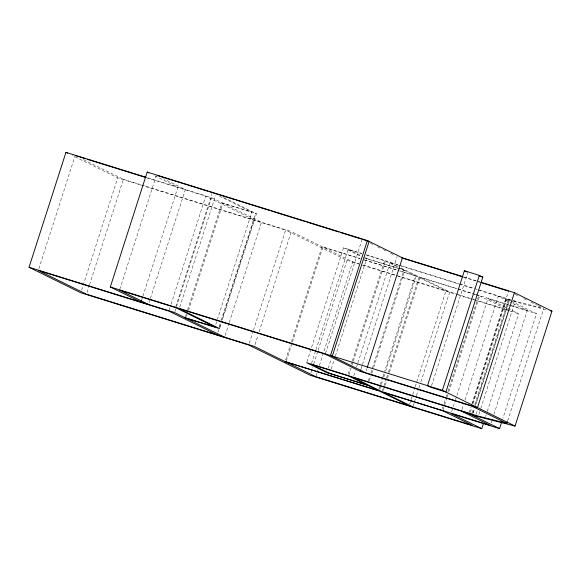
<?xml version="1.0" encoding="UTF-8"?>
<svg xmlns="http://www.w3.org/2000/svg" width="581" height="581" viewBox="0 0 581 581"><rect width="100%" height="100%" fill="white"/><g stroke="black" fill="none" stroke-linecap="round" stroke-linejoin="round"><path stroke-width="0.44" stroke-dasharray="2.9 2.18" d="M38.825 268.734L74.884 156.412M81.623 290.166L117.689 177.851L72.414 155.548M87.056 292.49L89.278 285.576M89.554 284.712L123.397 179.304L82.4 159.114M119.795 289.302L156.136 176.116M141.553 300.37L142.665 296.92M142.941 296.056L177.895 187.191L154.466 175.651M149.019 302.694L150.123 299.237M150.399 298.373L185.354 189.508L163.646 178.817M169.151 310.225L169.979 307.632M171.09 304.175L205.768 196.175L146.949 177.88M175.767 306.717L212.109 193.531M174.859 311.685L176.246 307.364M176.522 306.499L211.477 197.634L146.891 177.546M179.776 307.015L215.566 195.557M185.383 316.87L186.218 314.277M187.605 309.956L222 202.82L251.856 212.109L217.454 319.245M186.537 316.434L187.089 314.706M188.476 310.385L222.879 203.248L256.461 213.699L222.341 319.971M215.791 324.43L217.178 320.109M219.248 326.449L220.911 321.271M221.187 320.407L255.582 213.271M217.94 332.259L221.55 321.024M221.826 320.16L254.006 219.938L205.768 196.175M219.843 327.749L221.23 323.428M225.13 335.44L229.008 323.348M229.284 322.484L261.465 222.262L211.477 197.634M249.271 343.269L253.156 331.177M253.432 330.313L285.612 230.091L117.689 177.851M254.979 344.729L258.029 335.222M259.141 331.773L291.321 231.543L142.425 185.223M285.678 359.85L290.391 345.158M291.502 341.708L322.012 246.664L360.024 258.487M286.273 361.142L292.098 343.001M292.381 342.136L322.891 247.099L360.038 258.654M306.942 361.847L343.56 247.796L361.52 253.381M311.569 363.445L315.73 350.488M316.006 349.624L348.186 249.394L361.745 253.614M310.937 372.646L312.607 367.461M313.711 364.004L317.872 351.047M318.148 350.183L347.002 260.324L285.612 230.091M316.093 375.834L318.032 369.785M319.419 365.464L352.711 261.784L291.321 231.543M325.571 353.313L361.905 240.135M328.229 368.325L331.279 358.818M331.192 369.088L333.966 360.452M335.353 356.131L366.698 258.494L365.086 257.703M348.266 373.75L349.936 368.565M351.323 364.251L352.151 361.658M352.427 360.794L384.607 260.564L415.306 275.685L384.789 370.729M348.869 375.05L351.091 368.136M352.195 364.679L353.03 362.086M353.306 361.222L385.486 261L365.986 254.936M353.756 375.776L355.419 370.591M356.531 367.134L357.642 363.677M357.918 362.813L390.098 262.59L473.203 288.445M361.077 368.804L362.188 365.347M362.464 364.483L397.143 256.482M366.103 371.027L366.931 368.434M368.398 380.664L369.785 376.343M370.896 372.886L403.904 270.071L398.711 268.458M369.276 381.092L371.491 374.186M371.767 373.322L373.43 368.136M373.714 367.272L404.783 270.499L398.791 268.64M378.965 388.871L380.076 385.414M380.352 384.549L382.574 377.635M382.85 376.771L384.513 371.593M379.843 389.299L383.445 378.071M383.729 377.207L385.392 372.022M385.668 371.157L416.185 276.12L399.772 271.015M382.421 390.897L386.3 378.797M386.583 377.933L388.246 372.748M388.522 371.891L419.039 276.846L398.936 266.948M383.576 390.461L384.128 388.733M385.239 385.283L387.178 379.233M387.454 378.369L389.125 373.184M389.401 372.319L419.91 277.282L457.124 288.851M409.663 403.991L410.767 400.534M411.05 399.67L412.437 395.349M412.713 394.484L414.928 387.571M415.212 386.706L445.997 290.805L416.185 276.12M413.113 406.017L414.5 401.696M414.776 400.832L415.335 399.103M416.446 395.646L418.661 388.733M418.937 387.868L419.772 385.276M420.884 381.826L449.73 291.967L419.91 277.282M431.552 385.653L467.611 273.331M442.402 408.603L442.954 406.874M444.066 403.425L446.005 397.375M446.288 396.511L446.84 394.782M447.951 391.325L478.744 295.424L509.435 310.537M443.005 409.903L446.883 397.803M447.159 396.939L448.547 392.618M448.83 391.754L479.615 295.852L476.159 294.778M451.619 411.791L453.006 407.47M453.282 406.606L455.228 400.556M455.504 399.692L456.615 396.242M456.891 395.378L487.96 298.605L510.481 305.613M461.968 409.438L463.638 404.26M465.025 399.939L498.309 296.259L511.171 302.592M469.157 412.626L470.821 407.441M471.932 403.984L505.775 298.576L536.466 313.696L502.906 418.24M472.491 403.468L508.273 292.011M470.312 412.198L471.975 407.012M473.087 403.555L506.654 299.012L509.508 299.738L475.665 405.146M472.062 413.062L473.45 408.741M474.837 404.42L508.404 299.876M472.789 413.418L474.176 409.097M475.287 405.64L509.13 300.232L512.624 301.125M473.166 412.924L474.554 408.603M476.151 414.224L477.538 409.903M478.875 414.384L480.538 409.198M480.814 408.334L515.216 301.198L511.752 300.123M485.643 416.541L486.195 414.812M487.306 411.355L518.651 313.725L487.96 298.605M491.192 422.83L491.744 421.102M493.966 414.195L527.25 310.508L511.977 302.991M507.7 420.804L543.758 308.489M513.582 300.784L542.894 308.264M513.502 301.35L545.835 309.6M463.58 276.861L479.942 281.952M463.645 277.173L480.051 282.279M123.397 179.304L141.561 184.954M365.798 254.71L398.45 264.871M399.314 265.139L458.99 283.71M459.861 283.978L473.697 288.278M474.561 288.554L510.888 299.854M478.395 290.064L509.508 299.738M366.698 258.494L397.847 268.19M363.735 257.732L397.941 268.371M364.338 259.83L398.893 270.579M399.757 270.848L415.306 275.685M419.039 276.846L457.109 288.692M457.973 288.96L471.823 293.267M472.687 293.536L475.28 294.342M476.144 294.611L509.058 304.851M509.929 305.119L527.25 310.508M364.352 259.998L398.907 270.746M457.988 289.12L471.83 293.427M472.694 293.695L475.294 294.509M511.345 305.882L536.466 313.696M352.711 261.784L358.76 263.665M363.074 265.009L455.787 293.848M456.651 294.117L470.501 298.423M471.365 298.692L473.958 299.505M474.822 299.774L507.707 310M347.002 260.324L359.08 264.079M362.529 265.154L397.034 275.888M397.891 276.157L457.414 294.676M458.271 294.945L472.077 299.237M472.941 299.505L509.167 310.777M510.031 311.046L518.651 313.725M348.186 249.394L361.062 255.727M514.955 294.298L518.158 295.874M523.757 298.634L526.96 300.21M530.961 302.178L537.36 305.33M538.159 305.729L542.16 307.698M370.315 243.272L372.755 244.47M377.628 246.874L380.068 248.08M383.322 249.677L387.382 251.682M390.635 253.28L394.702 255.284M390.098 262.59L398.138 266.548M343.56 247.796L361.309 256.541M223.365 197.402L256.461 213.699M219.64 196.24L251.856 212.109"/><path stroke-width="0.87" d="M483.421 423.455L481.758 428.64L310.109 375.239L248.719 344.998L80.795 292.759L29.05 267.275L65.944 152.36L146.027 177.278M141.553 300.37L140.994 302.098L110.303 286.978L147.196 172.07L367.359 240.563L402.444 257.841L462.723 276.592M367.359 240.563L330.466 355.47L365.543 372.748L477.495 407.579L514.388 292.664L480.807 282.213M332.223 356.335L369.117 241.42L362.181 239.27M507.424 421.668L506.864 423.396L471.663 406.061L360.242 371.397L360.801 369.669M367.214 367.57L402.444 257.841M464.379 270.739L427.485 385.653L430.993 387.382L445.925 392.022L482.818 277.115L479.31 275.387L464.379 270.739L467.189 272.126M514.388 292.664L551.95 311.162L515.057 426.076L442.417 390.301L479.31 275.387M481.758 428.64L451.067 413.519L499.573 428.611L501.795 421.697M550.2 310.719L551.95 311.162M469.753 413.926L472.614 414.652L353.197 377.505L382.138 391.761L490.357 425.423L461.416 411.166M506.864 423.396L478.323 416.112L306.666 362.711L326.842 372.646L367.889 385.414L378.413 390.599L285.118 361.578M472.237 415.146L515.057 426.076M157.277 175.52L208.085 191.331M209.806 191.861L212.385 192.667M213.133 192.899L234.266 199.472M235.995 200.009L269.707 210.496M271.436 211.034L305.141 221.521M306.87 222.058L338.846 232.008M340.575 232.545L361.317 239.002M479.499 276.084L482.818 277.115M75.16 155.548L85.538 158.78M87.273 159.317L146.085 177.612M401.456 257.826L462.781 276.905M481.78 282.816L508.557 291.146M110.303 286.978L442.417 390.301M29.05 267.275L174.583 312.549L224.571 337.169M185.107 317.734L214.955 327.016L175.491 307.581L119.519 290.166L148.46 304.422M185.985 318.163L219.567 328.614L179.224 308.743L325.287 354.178L360.242 371.397M285.997 362.007L379.284 391.028L409.104 405.72M442.722 410.767L383.017 392.19L412.837 406.882M147.196 172.07L148.809 172.862M65.944 152.36L67.563 153.159M468.882 413.49L499.573 428.611M441.85 410.331L472.542 425.452L315.817 376.699L254.427 346.458L86.504 294.218L38.266 270.463L168.875 311.089L217.112 334.852M348.593 375.914L311.285 364.309L329.805 373.409L367.01 384.985L348.593 375.914"/></g></svg>
